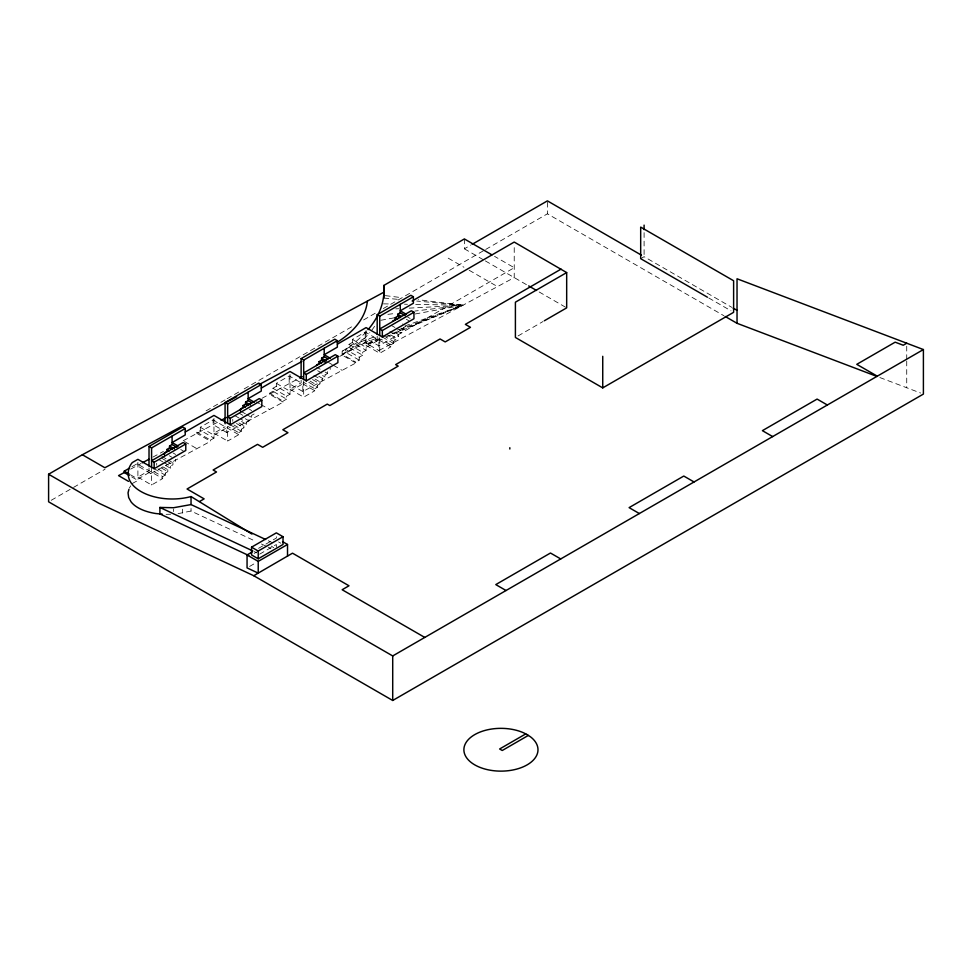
<?xml version="1.0" encoding="UTF-8"?>
<svg xmlns="http://www.w3.org/2000/svg" width="972" height="972" viewBox="0 0 972 972"><rect width="100%" height="100%" fill="white"/><g stroke="black" fill="none" stroke-linecap="round" stroke-linejoin="round"><path stroke-width="0.73" stroke-dasharray="4.86 3.65" d="M129.24 488.126L130.734 485.83M359.239 360.162L345.57 352.265L345.57 349.3L359.239 357.198L359.239 360.162L355.825 362.131L355.825 362.981L342.144 355.084L361.037 341.646A154.73 86.326 1.6 0 0 369.846 332.618M464.373 238.942L464.373 248.808L470.861 245.066M51.224 500.288L72.232 488.163M73.544 487.397L105.049 469.209M206.113 410.864L225.808 399.492M227.12 398.739L238.93 391.91M244.179 388.885L354.44 325.219M363.637 319.922L375.447 313.093M383.32 308.549L484.396 250.193M485.708 249.44L547.406 213.816L723.958 315.754M131.925 466.73L137.052 463.766L162.689 478.576L162.689 476.596L151.583 470.181M200.293 427.255L213.962 435.152L213.962 438.117L200.293 430.219L200.293 427.255L213.111 419.855L238.748 434.666L238.748 432.686L227.642 426.271L227.642 441.069L238.748 434.666M276.352 383.345L290.021 391.242L290.021 394.207L276.352 386.309L276.352 383.345L289.17 375.945L314.807 390.744L314.807 388.776L303.689 382.361M352.411 339.435L366.08 347.332L366.08 350.297L352.411 342.399L352.411 339.435L365.229 332.035L390.865 346.834L390.865 344.866L380.988 339.167M213.962 438.117L210.547 440.085L210.547 441.3L196.866 433.403L196.866 432.2L200.293 430.219M290.021 394.207L286.606 396.175L286.606 399.14L272.925 391.242L272.925 388.278L276.352 386.309M366.08 350.297L362.665 352.265L362.665 355.23L348.984 347.332L348.984 344.367L352.411 342.399M269.511 393.223L283.18 401.108L283.18 402.141L269.511 394.243L269.511 393.223L272.925 391.242M342.144 355.084L342.144 351.281L365.229 337.952L378.898 345.85L514.224 267.713L494.554 256.353M345.57 352.265L342.144 354.245L355.825 362.131M137.903 462.295L137.903 477.094L149.02 470.679L149.02 467.654M213.962 418.373L213.962 433.184L225.079 426.769M290.021 374.463L290.021 389.274L301.126 382.859L301.126 379.821M366.08 330.553L366.08 345.364L377.185 338.949L377.185 335.911M130.455 474.761L137.903 479.062L150.721 471.663L150.721 473.546L210.547 441.3M213.962 435.152L226.78 427.753L226.78 432.552L283.18 402.141M290.021 391.242L302.839 383.843L302.839 391.546L355.825 362.981M366.08 347.332L378.898 339.933L378.898 350.54L514.224 277.591L514.224 245.078M254.129 413.938L251.566 415.421L251.566 417.389L249.002 418.871L249.002 420.852L246.438 422.322L240.266 418.762M168.01 459.938L172.943 462.781L175.507 461.299L175.507 459.331M317.65 370.684L325.061 374.961L327.625 373.479L327.625 371.511L330.188 370.028L330.188 368.048M396.175 328.196L401.12 331.051L403.684 329.569L403.684 327.6L406.247 326.118L402.542 323.98M164.207 462.672L170.379 466.232L172.943 464.762L172.943 462.781M283.18 401.108L286.606 399.14M318.792 376.273L322.497 378.412L325.061 376.929L325.061 374.961M359.239 357.198L362.665 355.23M162.883 466.839L167.816 469.695L170.379 468.212L170.379 466.232M238.942 422.929L243.875 425.785L246.438 424.302L246.438 422.322M314.989 379.019L319.934 381.875L322.497 380.392L322.497 378.412M391.048 335.109L395.993 337.952L398.556 336.482L398.556 334.502L394.851 332.363M157.853 468.868L165.252 473.145L167.816 471.663L167.816 469.695M233.9 424.958L241.311 429.235L243.875 427.753L243.875 425.785M309.959 381.048L317.37 385.325L319.934 383.843L319.934 381.875M383.551 335.705L393.429 341.415L395.993 339.933L395.993 337.952M162.689 476.596L165.252 475.114L165.252 473.145M238.748 432.686L241.311 431.204L241.311 429.235M314.807 388.776L317.37 387.293L317.37 385.325M390.865 344.866L393.429 343.383L393.429 341.415M137.903 477.094L151.583 484.992L162.689 478.576M290.021 389.274L303.689 397.159L314.807 390.744M366.08 345.364L379.748 353.249L390.865 346.834M640.682 258.674L644.096 256.693L731.794 307.334M518.04 335.948L543.02 321.525M258.528 548.33L276.352 538.038L276.352 535.451M254.154 553.433L256.766 551.926M259.67 554.137L276.352 544.514L276.352 548.087M249.585 566.445L255.891 562.8M130.649 469.112L141.013 463.523M152.871 457.119L163.43 451.433M183.21 440.778L218.457 421.775M262.051 398.265L297.031 379.408M339.665 356.432L365.229 342.654L378.898 350.54M132.228 483.521L137.903 480.46L137.903 479.062M368.169 344.343L380.708 339.167M386.285 336.871L462.951 305.232L418.191 299.692M348.997 350.856L352.885 349.3M366.979 343.663L380.89 338.086M392.008 333.639L462.951 305.232L416.745 301.041M355.302 346.372L379.384 337.175M399.213 329.593L462.951 305.232L414.959 304.394M361.037 341.646L376.614 336.081M404.923 325.972L462.951 305.232L409.163 308.136M178.07 513.641L191.034 511.053L256.037 541.477M380.817 320.286L394.255 317.82M415.166 313.98L462.951 305.232L414.91 311.064M387.889 314.345L395.397 313.434M395.713 308.865L398.702 308.707M166.115 514.322L170.598 514.249M383.454 303.859L389.456 303.957M404.461 304.212L407.462 304.272M383.952 298.076L400.355 299.558M385.362 295.634L401.776 297.663M879.867 377.549L920.618 393.028M268.296 540.748L273.667 543.251M261.456 544.016L266.875 546.543M268.223 547.187L270.933 548.451M254.202 551.586L256.936 552.861M708.746 297.967L730.993 310.809M464.373 248.808L484.056 260.168M485.368 260.921L527.346 285.161M539.144 291.965L566.676 307.869M448.201 258.151L463.936 267.239M469.184 270.265L498.053 286.922M407.669 317.066L410.135 318.5M406.332 319.266L408.811 320.687M401.205 328.147L403.684 329.569M391.242 325.353L394.948 327.491M397.414 330.881L401.12 333.019L401.12 331.051M389.906 331.488L398.556 336.482M386.115 334.234L395.993 339.933M382.312 336.968L393.429 343.383M348.984 344.367L362.665 352.265M328.487 362.459L332.217 364.609M333.457 365.326L342.156 370.344M316.507 367.064L320.213 369.202M325.158 372.057L327.625 373.479M322.595 375.508L325.061 376.929M313.859 375.399L322.497 380.392M312.522 379.566L319.934 383.843M308.732 382.312L317.37 387.293M302.839 391.546L289.17 383.648L289.17 375.945M272.925 388.278L286.606 396.175M255.843 401.618L259.573 403.769M260.812 404.486L269.523 409.504M249.197 409.115L251.663 410.536M241.688 411.691L245.394 413.829M246.633 414.546L251.566 417.389M239.124 413.173L242.83 415.311M245.296 418.713L249.002 420.852M235.333 415.907L239.027 418.045M241.506 421.447L246.438 424.302M236.463 423.476L243.875 427.753M230.206 424.788L241.311 431.204M226.78 432.552L213.111 424.655L213.111 419.855M213.962 433.184L227.642 441.069M196.866 432.2L210.547 440.085M184.449 441.495L196.879 448.663M180.731 449.514L183.198 450.947M173.138 453.025L175.604 454.446M169.335 455.771L171.801 457.192M161.838 456.366L166.771 459.221M161.838 458.347L165.544 460.485M166.771 461.19L172.943 464.762M159.274 459.829L162.98 461.967M165.447 465.357L170.379 468.212M161.644 468.103L167.816 471.663M154.147 468.698L165.252 475.114M278.575 541.914L280.799 543.202M150.721 473.546L137.052 465.649L137.052 463.766M131.694 476.875L137.903 480.46M271.2 546.07L273.776 547.673M906.73 346.19L906.73 359.555M906.73 361.037L906.73 387.755M644.096 232.636L644.096 256.693M547.406 202.31L547.406 213.816M379.748 338.45L379.748 353.249M365.229 332.035L365.229 342.654M303.689 380.878L303.689 397.159M232.77 419.369L232.77 421.338M191.034 508.465L191.034 511.053M182.529 509.194L182.529 513.082M173.599 509.012L173.599 511.6M156.711 463.28L156.711 465.248M151.583 467.228L151.583 484.992M374.597 326.276A154.73 86.326 1.6 0 1 370.709 331.573M366.177 331.792A154.597 89.254 0 0 1 342.156 351.281"/><path stroke-width="1.46" d="M128.936 489.317L128.037 492.865L128.669 497.53L131.111 501.929A44.566 23.194 -4.5 0 0 155.933 513.544L162.251 514.139M877.036 376.468L737.031 323.299L737.031 278.77L923.4 349.555L923.4 394.073L392.712 700.472L48.6 501.807L48.6 474.239L82.377 454.738L383.758 292.268L383.758 285.489L464.373 238.942L491.929 254.846M472.161 244.312L547.406 200.876L641.484 255.186M149.02 466.135L149.02 446.44L182.663 427.012L185.227 428.494L185.227 434.97L172.093 442.552L178.265 446.124M225.079 423.731L225.079 402.53L258.722 383.102L261.286 384.584L261.286 391.06L248.152 398.642L254.324 402.201M301.126 378.315L301.126 358.619L334.781 339.192L337.345 340.674L337.345 347.15L324.198 354.731L330.371 358.291M377.185 334.404L377.185 314.709L410.828 295.281L413.392 296.764L413.392 303.24L400.257 310.821L406.43 314.381M149.02 446.44L151.583 447.922L185.227 428.494M225.079 402.53L227.642 404.012L261.286 384.584M301.126 358.619L303.689 360.102L337.345 340.674M377.185 314.709L379.748 316.192L413.392 296.764M185.275 431.981L213.962 415.421L230.218 424.8L261.833 406.551L261.833 400.075L259.257 398.581L227.642 416.842L230.218 418.325L261.833 400.075M261.322 388.071L290.021 371.511L306.277 380.89L337.892 362.641L337.892 356.165L335.316 354.671L303.689 372.932L306.277 374.414L337.892 356.165M337.381 344.161L366.08 327.6L382.336 336.98L413.951 318.719L413.951 312.255L411.375 310.761L379.748 329.01L382.336 330.504L413.951 312.255M412.14 301.004L514.224 242.064L566.676 272.585L566.676 307.869L544.332 320.772M129.203 475.43L124.234 472.562L124.234 471.177L129.361 468.212M171.995 449.404L169.529 447.983L169.529 446.014L172.093 444.532L177.025 447.375M248.054 405.494L245.588 404.073L245.588 402.092L248.152 400.622L251.845 402.76M325.341 362.301L321.635 360.162L321.635 358.182L324.198 356.712L327.904 358.838M400.16 317.674L397.694 316.252L397.694 314.272L400.257 312.79L405.203 315.645M164.402 454.884L164.402 452.916L166.965 451.433L166.965 449.465L169.529 447.983M240.461 410.974L240.461 409.005L243.024 407.523L243.024 405.555L245.588 404.073M316.507 365.095L319.071 363.613L319.071 361.645L321.635 360.162M392.567 321.185L395.13 319.703L395.13 317.735L397.694 316.252M185.774 443.985L183.198 442.491L151.583 460.752L154.159 462.235L185.774 443.985L185.774 450.461L154.159 468.711L137.903 459.331L132.228 462.611C127.405 468.297 126.761 476.73 131.111 482.877A44.19 25.515 0 0 0 191.034 496.558L251.918 534.065M561.075 269.11L465.357 324.369L470.484 327.321L445.2 341.925L440.073 338.961L395.64 364.622L398.204 366.104L329.836 405.567L327.272 404.097L282.828 429.745L287.955 432.71L262.671 447.302L257.544 444.35L213.111 469.998L216.525 471.979L187.049 489.001L204.132 498.867L199.576 501.491M566.676 272.585L515.403 302.183L515.403 337.466L602.737 387.889L733.617 312.328L733.617 280.75L640.682 227.096L640.682 258.674L707.434 297.213M251.554 547.175L276.352 532.863L283.022 536.714L283.022 544.478L258.224 558.803L251.554 554.951L251.554 547.175L258.224 551.027L283.022 536.714M287.518 556.215L287.518 544.478L258.224 561.391L258.224 573.128L247.058 567.891L247.058 554.951L252.161 552.011M48.6 474.239L98.451 503.022L253.741 575.716L292.511 553.177L348.997 585.788L342.156 589.737L424.776 637.438M906.73 343.225L903.243 345.242L895.163 342.168L856.769 364.342L877.279 376.176M253.741 575.716L392.712 655.942L923.4 349.555M525.743 733.909L499.62 748.987L502.245 750.493L528.355 735.415M236.646 396.698L104.879 467.739L82.377 454.738M259.269 384.499L301.855 361.548M124.234 472.562L118.548 475.624L128.498 481.371M142.325 462.806L148.923 459.258M221.118 420.329L226.464 417.45M299.655 377.999L302.268 376.589M265.611 539.484L191.034 504.577L173.599 507.724L159.906 507.445L159.906 513.921L248.735 555.498M159.906 507.445L252.829 550.942M733.107 308.088L737.031 310.347M725.258 316.507L737.031 323.299M827.354 405.008L817.1 399.079L762.4 430.657L772.667 436.586M528.659 285.914L536.52 290.458M694.044 481.966L683.79 476.049L629.091 507.627L639.345 513.544M397.694 314.272L401.4 316.41M395.13 317.735L397.597 319.156M321.635 358.182L326.58 361.037M319.071 361.645L321.55 363.066M560.723 558.936L550.468 553.019L495.781 584.597L506.035 590.514M245.588 402.092L250.521 404.947M243.024 405.555L245.491 406.976M169.529 446.014L174.462 448.857M166.965 449.465L169.432 450.887M282.548 541.623L287.518 544.478M124.234 471.177L129.203 474.044M247.058 554.951L258.224 561.391M383.758 285.489L383.952 291.479A154.597 89.254 0 0 1 368.072 329.654M383.758 292.268L383.952 298.076M644.096 225.115L644.096 229.635M602.737 356.311L602.737 387.889M509.826 447.715L509.826 449.015M400.257 304.345L400.257 312.79M392.712 655.942L392.712 700.472M382.336 330.504L382.336 336.98M379.748 316.192L379.748 335.486M324.198 348.255L324.198 356.712M306.277 374.414L306.277 380.89M303.689 360.102L303.689 379.396M258.224 551.027L258.224 558.803M248.152 392.166L248.152 400.622M230.218 418.325L230.218 424.8M227.642 404.012L227.642 423.318M191.034 496.558L191.034 504.577M172.093 436.076L172.093 444.532M154.159 462.235L154.159 468.711M151.583 447.922L151.583 467.228M367.392 301.089A124.817 69.595 1.5 0 1 337.211 342.266M527.128 734.613L523.495 732.767A37.058 21.396 0 0 0 464.762 745.111A37.058 21.396 0 0 0 508.951 770.626A37.058 21.396 0 0 0 530.335 736.715L527.128 734.613"/></g></svg>
